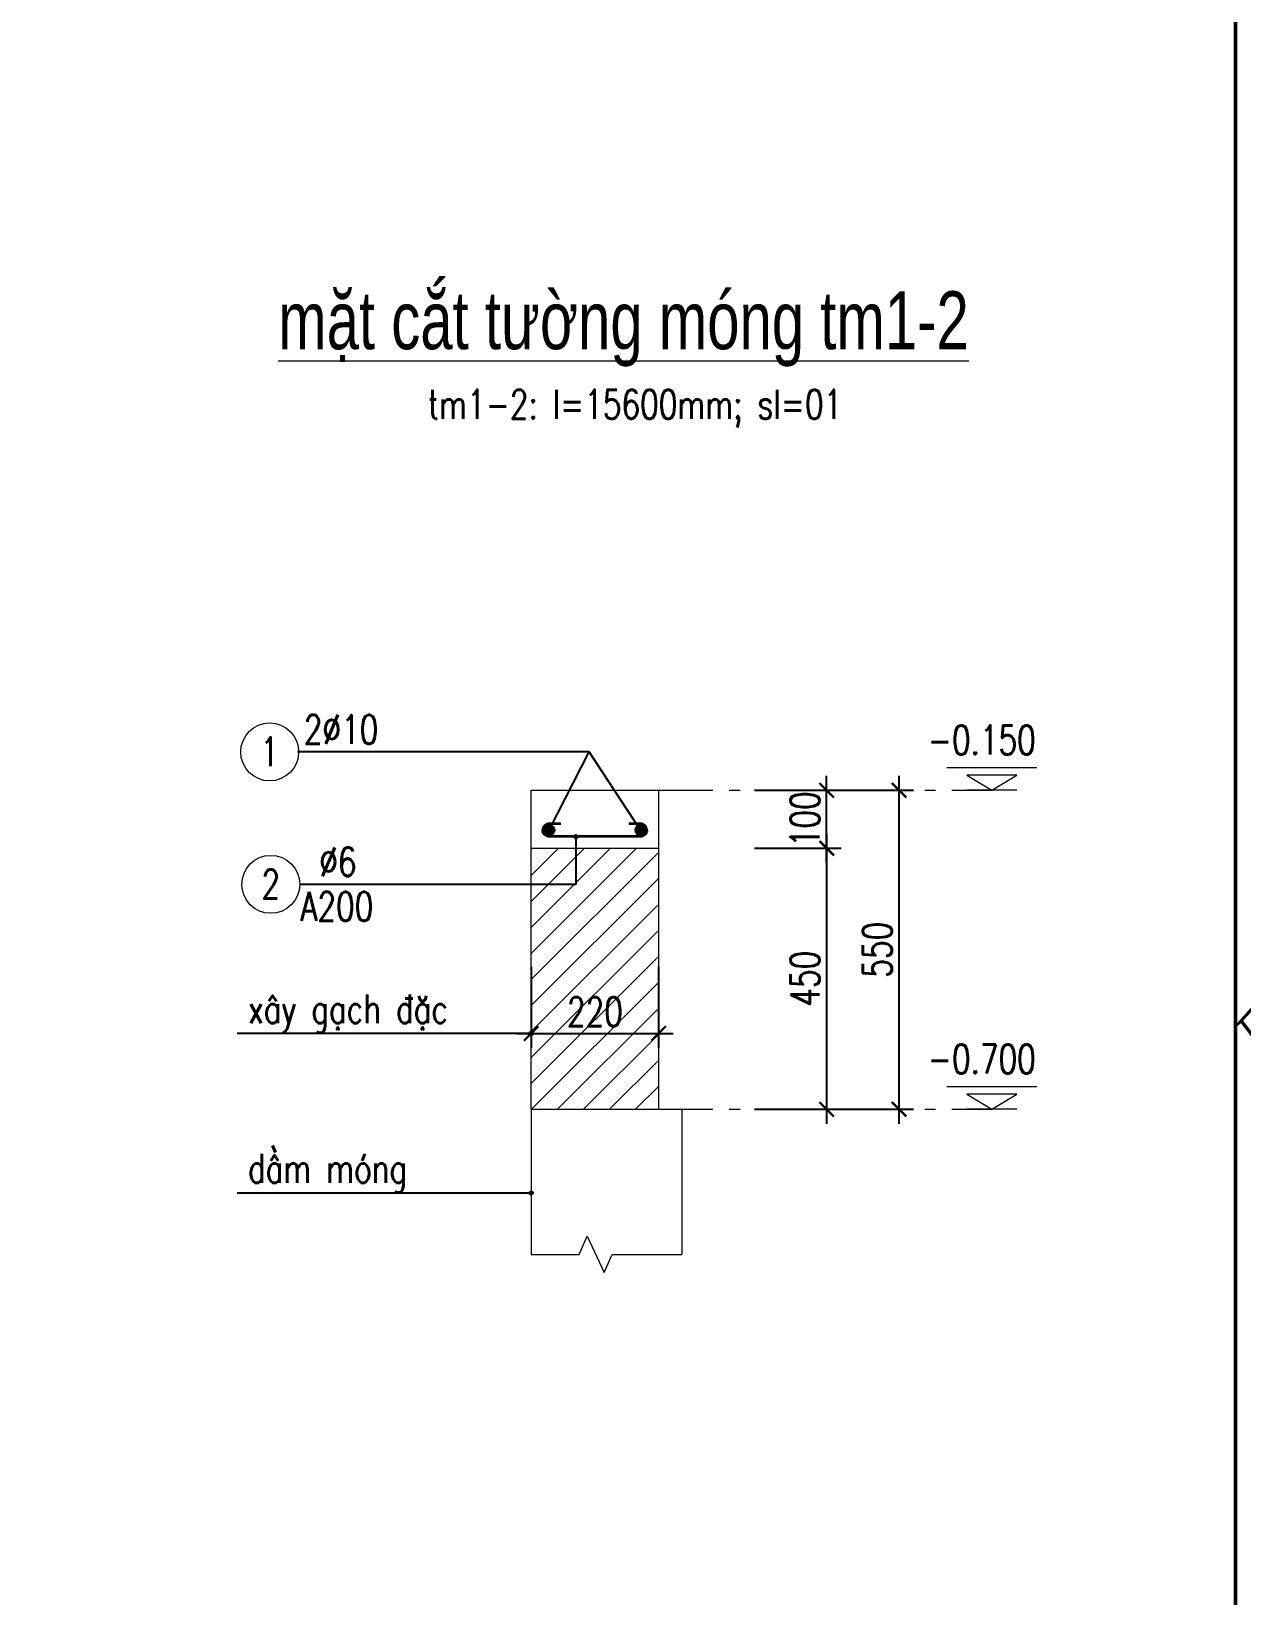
# Model space of a CAD drawing. Extents: x -2098986 to 943, y -1296280 to 73591.
# Drawn here: x -1592657 to -1584299, y -1080705 to -1069905 of the extents above; entities that cross this region are included whole.
import ezdxf
from ezdxf.enums import TextEntityAlignment as Align

# ---------------------------------------------------------------- set-up
doc = ezdxf.new("R2010")
doc.units = 0
doc.header["$LTSCALE"] = 150
doc.header["$PDMODE"] = 35
doc.linetypes.add('_Tim', pattern=[9, 5, -1.5, 1, -1.5])
doc.layers.get('0').update_dxf_attribs({"lineweight": 18})
doc.layers.get('Defpoints').update_dxf_attribs({"lineweight": 18})
for name, color, linetype, lineweight in [('05.Text', 253, 'Continuous', 18), ('11.Khung bo', 32, 'Continuous', 50), ('LS-CAT', 30, 'Continuous', 20), ('LS-DIM', 251, 'Continuous', 13), ('LS-HATCH', 147, 'Continuous', 9), ('LS-TEXT', 60, 'Continuous', 20), ('LS-THAY', 7, 'Continuous', 20), ('LS-THEP', 3, 'Continuous', 35), ('LS-TRUC', 108, '_Tim', 9)]:
    doc.layers.add(name, color=color, linetype=linetype, lineweight=lineweight)
doc.layers.add('DIM', color=1, linetype='Continuous')
doc.styles.add('chu ghi chu', font='vntimeh.shx', dxfattribs={"width": 0.7})
doc.styles.add('KCVN-LEADER', font='vnromadi.shx', dxfattribs={"width": 0.7, "height": 4})
doc.styles.add('romans.shx', font='romans.shx', dxfattribs={"width": 0.75, "bigfont": 'vns.shx'})
doc.styles.add('VnAvantH', font='')
doc.styles.add('vnsimpli', font='vnsimli.shx', dxfattribs={"width": 0.75})
doc.styles.get('VnAvantH').set_extended_font_data('.VnAvantH')
doc.dimstyles.new('D25', dxfattribs={"dimscale": 0, "dimtxt": 200, "dimasz": 100, "dimexe": 100, "dimexo": 0, "dimgap": 50, "dimtad": 1, "dimdec": 0, "dimlfac": 0.25, "dimdsep": 46, "dimtxsty": 'vnsimpli', "dimblk1": 'ARCHTICK', "dimblk2": 'ARCHTICK', "dimsah": 1, "dimcen": 0, "dimdle": 100, "dimclrd": 256, "dimclre": 256, "dimclrt": 60, "dimadec": 0, "dimazin": 0, "dimtfac": 0.004, "dimtdec": 0, "dimtix": 1, "dimtmove": 2, "dimatfit": 3, "dimldrblk": 'ARCHTICK', "dimfxl": 1, "dimtolj": 1, "dimarcsym": 0})
doc.dimstyles.new('LS.GHI CHU', dxfattribs={"dimtxt": 200, "dimasz": 120, "dimexe": 120, "dimexo": 120, "dimgap": 80, "dimtad": 1, "dimdec": 0, "dimzin": 0, "dimdsep": 46, "dimtxsty": 'romans.shx', "dimblk": 'ARCHTICK', "dimcen": 0.09, "dimdle": 120, "dimclrd": 256, "dimclre": 8, "dimclrt": 7, "dimadec": 0, "dimazin": 0, "dimtfac": 1, "dimtdec": 0, "dimtofl": 0, "dimtmove": 0, "dimatfit": 3, "dimldrblk": 'ARCHTICK', "dimfxl": 1, "dimtolj": 1, "dimtzin": 0, "dimarcsym": 0})

# ---------------------------------------------------------------- blocks, each defined once
blk = doc.blocks.new('100')
at = {"layer": '11.Khung bo', "const_width": 26.7}
blk.add_lwpolyline([(1860913, -945240), (1860913, -916940), (1896063, -916940), (1896063, -945240)], close=True, dxfattribs=at)
blk.add_lwpolyline([(1860913, -945240), (1860913, -916940), (1896063, -916940), (1896063, -945240)], close=True, dxfattribs=at)
blk.add_lwpolyline([(1860913, -945240), (1860913, -916940), (1896063, -916940), (1896063, -945240)], close=True, dxfattribs=at)
at = {"layer": '05.Text', "style": 'VnAvantH'}
blk.add_text('KTS.lª thÕ trinh', height=198, dxfattribs=at).set_placement((1898428, -936733), align=Align.RIGHT)
blk = doc.blocks.new('_ArchTick')
at = {"layer": 'DIM', "color": 0, "const_width": 0.15}
blk.add_lwpolyline([(-0.5, -0.5), (0.5, 0.5)], dxfattribs=at)
blk = doc.blocks.new('*D1225')
at = {"layer": 'Defpoints', "color": 0, "transparency": 16777216}
for p in [(-1587664, -1075545), (-1587664, -1077347), (-1587165, -1077347)]:
    blk.add_point(p, dxfattribs=at)
at = {"layer": 'LS-DIM', "lineweight": -2, "transparency": 16777216}
for p, q in [((-1587165, -1075445), (-1587165, -1077447)), ((-1587664, -1075545), (-1587065, -1075545)), ((-1587664, -1077347), (-1587065, -1077347))]:
    blk.add_line(p, q, dxfattribs=at)
at = {"layer": 'LS-DIM', "lineweight": -2, "transparency": 16777216, "xscale": 100, "yscale": 100, "zscale": 100}
for p, rotation in [((-1587165, -1075545), 90), ((-1587165, -1077347), 270)]:
    blk.add_blockref('_ArchTick', p, dxfattribs=dict(at, rotation=rotation))
at = {"layer": 'LS-DIM', "color": 60, "transparency": 16777216, "insert": (-1587315, -1076446), "char_height": 200, "attachment_point": 5, "rotation": 90, "style": 'vnsimpli'}
blk.add_mtext('\\A1;450', dxfattribs=at)
blk = doc.blocks.new('*D1226')
at = {"layer": 'Defpoints', "color": 0, "transparency": 16777216}
for p in [(-1587664, -1075145), (-1586665, -1075145), (-1587664, -1077347)]:
    blk.add_point(p, dxfattribs=at)
at = {"layer": 'LS-DIM', "lineweight": -2, "transparency": 16777216}
for p, q in [((-1586665, -1077447), (-1586665, -1075045)), ((-1587664, -1075145), (-1586565, -1075145)), ((-1587664, -1077347), (-1586565, -1077347))]:
    blk.add_line(p, q, dxfattribs=at)
at = {"layer": 'LS-DIM', "lineweight": -2, "transparency": 16777216, "xscale": 100, "yscale": 100, "zscale": 100}
for p, rotation in [((-1586665, -1075145), 90), ((-1586665, -1077347), 270)]:
    blk.add_blockref('_ArchTick', p, dxfattribs=dict(at, rotation=rotation))
at = {"layer": 'LS-DIM', "color": 60, "transparency": 16777216, "insert": (-1586815, -1076246), "char_height": 200, "attachment_point": 5, "rotation": 90, "style": 'vnsimpli'}
blk.add_mtext('\\A1;550', dxfattribs=at)
blk = doc.blocks.new('cotthep')
at = {"layer": 'LS-THAY'}
blk.add_circle((-250, 0), 250, dxfattribs=at)
at = {"layer": 'LS-TEXT', "style": 'vnsimpli', "width": 0.75}
for tag, p in [('24`25', (446, 69)), ('10', (-250, -123)), ('A200', (440, -316))]:
    blk.add_attdef(tag, text='', height=250, dxfattribs=at).set_placement(p, align=Align.CENTER)
blk = doc.blocks.new('*D1227')
at = {"layer": 'Defpoints', "color": 0, "transparency": 16777216}
for p in [(-1587663, -1075145), (-1587165, -1075145), (-1587664, -1075545)]:
    blk.add_point(p, dxfattribs=at)
at = {"layer": 'LS-DIM', "lineweight": -2, "transparency": 16777216}
for p, q in [((-1587165, -1075645), (-1587165, -1075045)), ((-1587663, -1075145), (-1587065, -1075145)), ((-1587664, -1075545), (-1587065, -1075545))]:
    blk.add_line(p, q, dxfattribs=at)
at = {"layer": 'LS-DIM', "lineweight": -2, "transparency": 16777216, "xscale": 100, "yscale": 100, "zscale": 100}
for p, rotation in [((-1587165, -1075145), 90), ((-1587165, -1075545), 270)]:
    blk.add_blockref('_ArchTick', p, dxfattribs=dict(at, rotation=rotation))
at = {"layer": 'LS-DIM', "color": 60, "transparency": 16777216, "insert": (-1587315, -1075345), "char_height": 200, "attachment_point": 5, "rotation": 90, "style": 'vnsimpli'}
blk.add_mtext('\\A1;100', dxfattribs=at)
blk = doc.blocks.new('THEP DAM')
at = {"layer": 'LS-THEP'}
for p, q in [((-0.6, 0), (0.6, 0)), ((-0.42, 0.42), (0.42, -0.42)), ((-0.42, -0.42), (0.42, 0.42)), ((0, 0.6), (0, -0.6))]:
    blk.add_line(p, q, dxfattribs=at)
blk.add_circle((0, 0), 0.6, dxfattribs=at)
blk = doc.blocks.new('nhieu cot')
at = {"layer": 'LS-DIM', "linetype": 'Continuous'}
for p, q in [((605, 194), (-173, 194)), ((432, 130), (0, 130)), ((0, 130), (216, 0)), ((432, 0), (0, 0)), ((216, 0), (432, 130))]:
    blk.add_line(p, q, dxfattribs=at)
blk.add_solid([(216, 0), (216, 130), (0, 130), (216, 0)], dxfattribs=at)
at = {"color": 31, "linetype": 'Continuous', "style": 'chu ghi chu', "width": 0.7}
for tag, p in [('COT3', (-73, 1058)), ('COT2', (-73, 684)), ('COT1', (-73, 309))]:
    blk.add_attdef(tag, p, '', height=250, dxfattribs=at)
blk = doc.blocks.new('*D1228')
at = {"layer": 'Defpoints', "color": 0, "transparency": 16777216}
for p in [(-1589205, -1076363), (-1588325, -1076363), (-1588325, -1076824)]:
    blk.add_point(p, dxfattribs=at)
at = {"layer": 'LS-DIM', "lineweight": -2, "transparency": 16777216}
for p, q in [((-1589205, -1076363), (-1589205, -1076924)), ((-1588325, -1076363), (-1588325, -1076924)), ((-1589305, -1076824), (-1588225, -1076824))]:
    blk.add_line(p, q, dxfattribs=at)
at = {"layer": 'LS-DIM', "lineweight": -2, "transparency": 16777216, "xscale": 100, "yscale": 100, "zscale": 100, "rotation": 180}
blk.add_blockref('_ArchTick', (-1589205, -1076824), dxfattribs=at)
at = {"layer": 'LS-DIM', "lineweight": -2, "transparency": 16777216, "xscale": 100, "yscale": 100, "zscale": 100}
blk.add_blockref('_ArchTick', (-1588325, -1076824), dxfattribs=at)
at = {"layer": 'LS-DIM', "color": 60, "transparency": 16777216, "insert": (-1588765, -1076674), "char_height": 200, "attachment_point": 5, "style": 'vnsimpli'}
blk.add_mtext('\\A1;220', dxfattribs=at)

msp = doc.modelspace()

# ---------------------------------------------------------------- hatches: boundary and pattern name
at = {"layer": 'LS-HATCH'}
h = msp.add_hatch(dxfattribs=at)
h.set_pattern_fill('ANSI31', color=256, scale=40, style=0)
h.set_pattern_definition([(45, (-1761424.42, -595.31), (-89.802561, 89.802561), [])])
h.paths.add_polyline_path([(-1588324.9, -1075545.3), (-1589204.9, -1075545.3), (-1589204.9, -1077347.2), (-1588324.9, -1077347.2)])

# ---------------------------------------------------------------- linework, layer by layer
at = {"layer": 'LS-DIM'}
msp.add_lwpolyline([(-1589204.9, -1078349), (-1588874.9, -1078349), (-1588819.2, -1078224), (-1588700.5, -1078474), (-1588644.9, -1078349), (-1588165.9, -1078349)], dxfattribs=at)
at = {"layer": 'LS-THAY'}
for p, q in [((-1589204.9, -1075145.3), (-1588324.9, -1075145.3)), ((-1589204.9, -1075545.3), (-1589204.9, -1075145.3)), ((-1588324.9, -1075545.3), (-1588324.9, -1075145.3)), ((-1589204.9, -1077347.2), (-1589204.9, -1075545.3)), ((-1589204.9, -1075545.3), (-1588324.9, -1075545.3)), ((-1588324.9, -1077347.2), (-1588324.9, -1075545.3)), ((-1589204.9, -1077347.2), (-1588165.9, -1077347.2)), ((-1589204.9, -1077347.2), (-1589204.9, -1078349)), ((-1588165.9, -1077347.2), (-1588165.9, -1078349))]:
    msp.add_line(p, q, dxfattribs=at)
at = {"layer": 'LS-THEP'}
for points in [[(-1589000.5, -1075375.7), (-1589080.2, -1075375.7, 0.4142136), (-1589124.9, -1075420.4), (-1589124.9, -1075420.5)], [(-1588406.9, -1075420.4), (-1588406.9, -1075420.5, -0.4142136), (-1588451.7, -1075465.3), (-1589080.2, -1075465.3, -0.4142136), (-1589124.9, -1075420.5), (-1589124.9, -1075420.4)], [(-1588406.9, -1075420.5), (-1588406.9, -1075420.4, 0.4142136), (-1588451.7, -1075375.7), (-1588531.4, -1075375.7)]]:
    msp.add_lwpolyline(points, format="xyb", dxfattribs=at)
at = {"layer": 'LS-TRUC', "ltscale": 0.5}
for p, q in [((-1588324.9, -1075145.3), (-1586024.3, -1075145.3)), ((-1588324.9, -1077347.2), (-1586024.3, -1077347.2))]:
    msp.add_line(p, q, dxfattribs=at)

# ---------------------------------------------------------------- block references
at = {"layer": '05.Text', "xscale": 1.000009185772931, "yscale": 1.000009185772931, "zscale": 1.000009185772931}
msp.add_blockref('100', (-3480422.3, -140107), dxfattribs=at)
at = {"layer": 'LS-CAT'}
for p, xscale, yscale, zscale in [((-1589080.2, -1075420.5), 56.56565656722523, 56.56565656722523, 56.56565656722523), ((-1588451.7, -1075420.5), -56.56565656722523, 56.56565656745806, 56.56565656715665)]:
    msp.add_blockref('THEP DAM', p, dxfattribs=dict(at, xscale=xscale, yscale=yscale, zscale=zscale))
at = {"layer": 'LS-DIM'}
ref = msp.add_blockref('nhieu cot', (-1586197.1, -1075145.3), dxfattribs=dict(at, xscale=0.7999999998137355, yscale=0.7999999998137355, zscale=0.7999999998137355))
ref.add_attrib('COT1', '-0.150', dxfattribs={"layer": 'LS-TEXT', "linetype": 'Continuous', "height": 200, "style": 'vnsimpli', "width": 0.75}).set_placement((-1586093.9, -1074897.7), align=Align.CENTER)
ref = msp.add_blockref('nhieu cot', (-1586197.1, -1077347.2), dxfattribs=dict(at, xscale=0.7999999998137355, yscale=0.7999999998137355, zscale=0.7999999998137355))
ref.add_attrib('COT1', '-0.700', dxfattribs={"layer": 'LS-TEXT', "linetype": 'Continuous', "height": 200, "style": 'vnsimpli', "width": 0.75}).set_placement((-1586093.9, -1077099.7), align=Align.CENTER)
at = {"layer": 'LS-THAY'}
ref = msp.add_blockref('cotthep', (-1590810.6, -1074880.6), dxfattribs=dict(at, xscale=0.7999999998137355, yscale=0.7999999998137355, zscale=0.7999999998137355))
ref.add_attrib('10', '1', dxfattribs={"layer": 'LS-TEXT', "height": 200, "style": 'vnsimpli', "width": 0.75}).set_placement((-1591010.6, -1074979.3), align=Align.CENTER)
ref.add_attrib('24`25', '2`10', dxfattribs={"layer": 'LS-TEXT', "height": 200, "style": 'vnsimpli', "width": 0.75}).set_placement((-1590517.6, -1074825.2), align=Align.CENTER)
ref = msp.add_blockref('cotthep', (-1590803, -1075794.5), dxfattribs=dict(at, xscale=0.7999999998137355, yscale=0.7999999998137355, zscale=0.7999999998137355))
ref.add_attrib('10', '2', dxfattribs={"layer": 'LS-TEXT', "height": 200, "style": 'vnsimpli', "width": 0.75}).set_placement((-1591003, -1075893.1), align=Align.CENTER)
ref.add_attrib('24`25', '%%C6', dxfattribs={"layer": 'LS-TEXT', "height": 200, "style": 'vnsimpli', "width": 0.75}).set_placement((-1590539.5, -1075739.1), align=Align.CENTER)
ref.add_attrib('A200', 'A200', dxfattribs={"layer": 'LS-TEXT', "height": 200, "style": 'vnsimpli', "width": 0.75}).set_placement((-1590545.7, -1076047.1), align=Align.CENTER)

# ---------------------------------------------------------------- texts
at = {"layer": 'LS-TEXT', "width": 0.75}
for s, height, style, p in [('%%UmÆt c¾t t\xadêng mãng tm1-2', 400, 'KCVN-LEADER', (-1588567.6, -1072100.1, 0)), ('tm1-2: l=15600mm; sl=01', 200, 'vnsimpli', (-1588488, -1072580.5))]:
    msp.add_text(s, height=height, dxfattribs=dict(at, style=style)).set_placement(p, align=Align.CENTER)
at = {"layer": 'LS-TEXT', "style": 'vnsimpli', "width": 0.75}
for s, p in [('x©y g¹ch ®Æc', (-1591160.6, -1076754)), ('dÇm mãng', (-1591160.6, -1077855.4))]:
    msp.add_text(s, height=200, dxfattribs=at).set_placement(p)

# ---------------------------------------------------------------- dimensions: what is measured, and where the dimension line sits
at = {"layer": 'LS-DIM'}
for base, p1, p2, picture, middle in [((-1586665, -1075145.3), (-1587663.9, -1077347.2), (-1587663.9, -1075145.3), '*D1226', (-1586815, -1076246.2)), ((-1587164.9, -1077347.2), (-1587663.9, -1075545.3), (-1587663.9, -1077347.2), '*D1225', (-1587314.9, -1076446.2))]:
    dim = msp.add_linear_dim(base=base, p1=p1, p2=p2, angle=90, dimstyle='D25', override={"dimscale": 1, "dimtxsty": 'vnsimpli', "dimtmove": 1}, dxfattribs=at)
    dim.commit()
    dim.dimension.update_dxf_attribs({"geometry": picture, "text_midpoint": middle})
dim = msp.add_linear_dim(base=(-1587164.9, -1075145.3), p1=(-1587663.9, -1075545.3), p2=(-1587662.9, -1075145.3), angle=90, dimstyle='D25', override={"dimscale": 1, "dimtmove": 1}, dxfattribs=at)
dim.commit()
dim.dimension.update_dxf_attribs({"geometry": '*D1227', "text_midpoint": (-1587164.9, -1075345.3), "dimtype": 160})
dim = msp.add_linear_dim(base=(-1588324.9, -1076824), p1=(-1589204.9, -1076363.1), p2=(-1588324.9, -1076363.1), dimstyle='D25', override={"dimscale": 1, "dimtmove": 1}, dxfattribs=at)
dim.commit()
dim.dimension.update_dxf_attribs({"geometry": '*D1228', "text_midpoint": (-1588764.9, -1076674)})

# ---------------------------------------------------------------- leaders
for points in [[(-1589080.2, -1075420.5), (-1588804.9, -1074880.5), (-1590818.2, -1074880.5)], [(-1588449.7, -1075420.5), (-1588804.9, -1074880.5), (-1590774.4, -1074880.5)], [(-1588896.7, -1075465.3), (-1588896.7, -1075794.5), (-1590803, -1075794.5)], [(-1589204.9, -1076824), (-1591235, -1076824)], [(-1589204.9, -1077925.4), (-1591235, -1077925.4)]]:
    msp.add_leader(points, dimstyle='LS.GHI CHU', override={"dimscale": 50, "dimasz": 0.5, "dimtad": 0, "dimtxsty": 'vnsimpli', "dimldrblk": 'Origin'}, dxfattribs=at)

doc.saveas('drawing.dxf')
